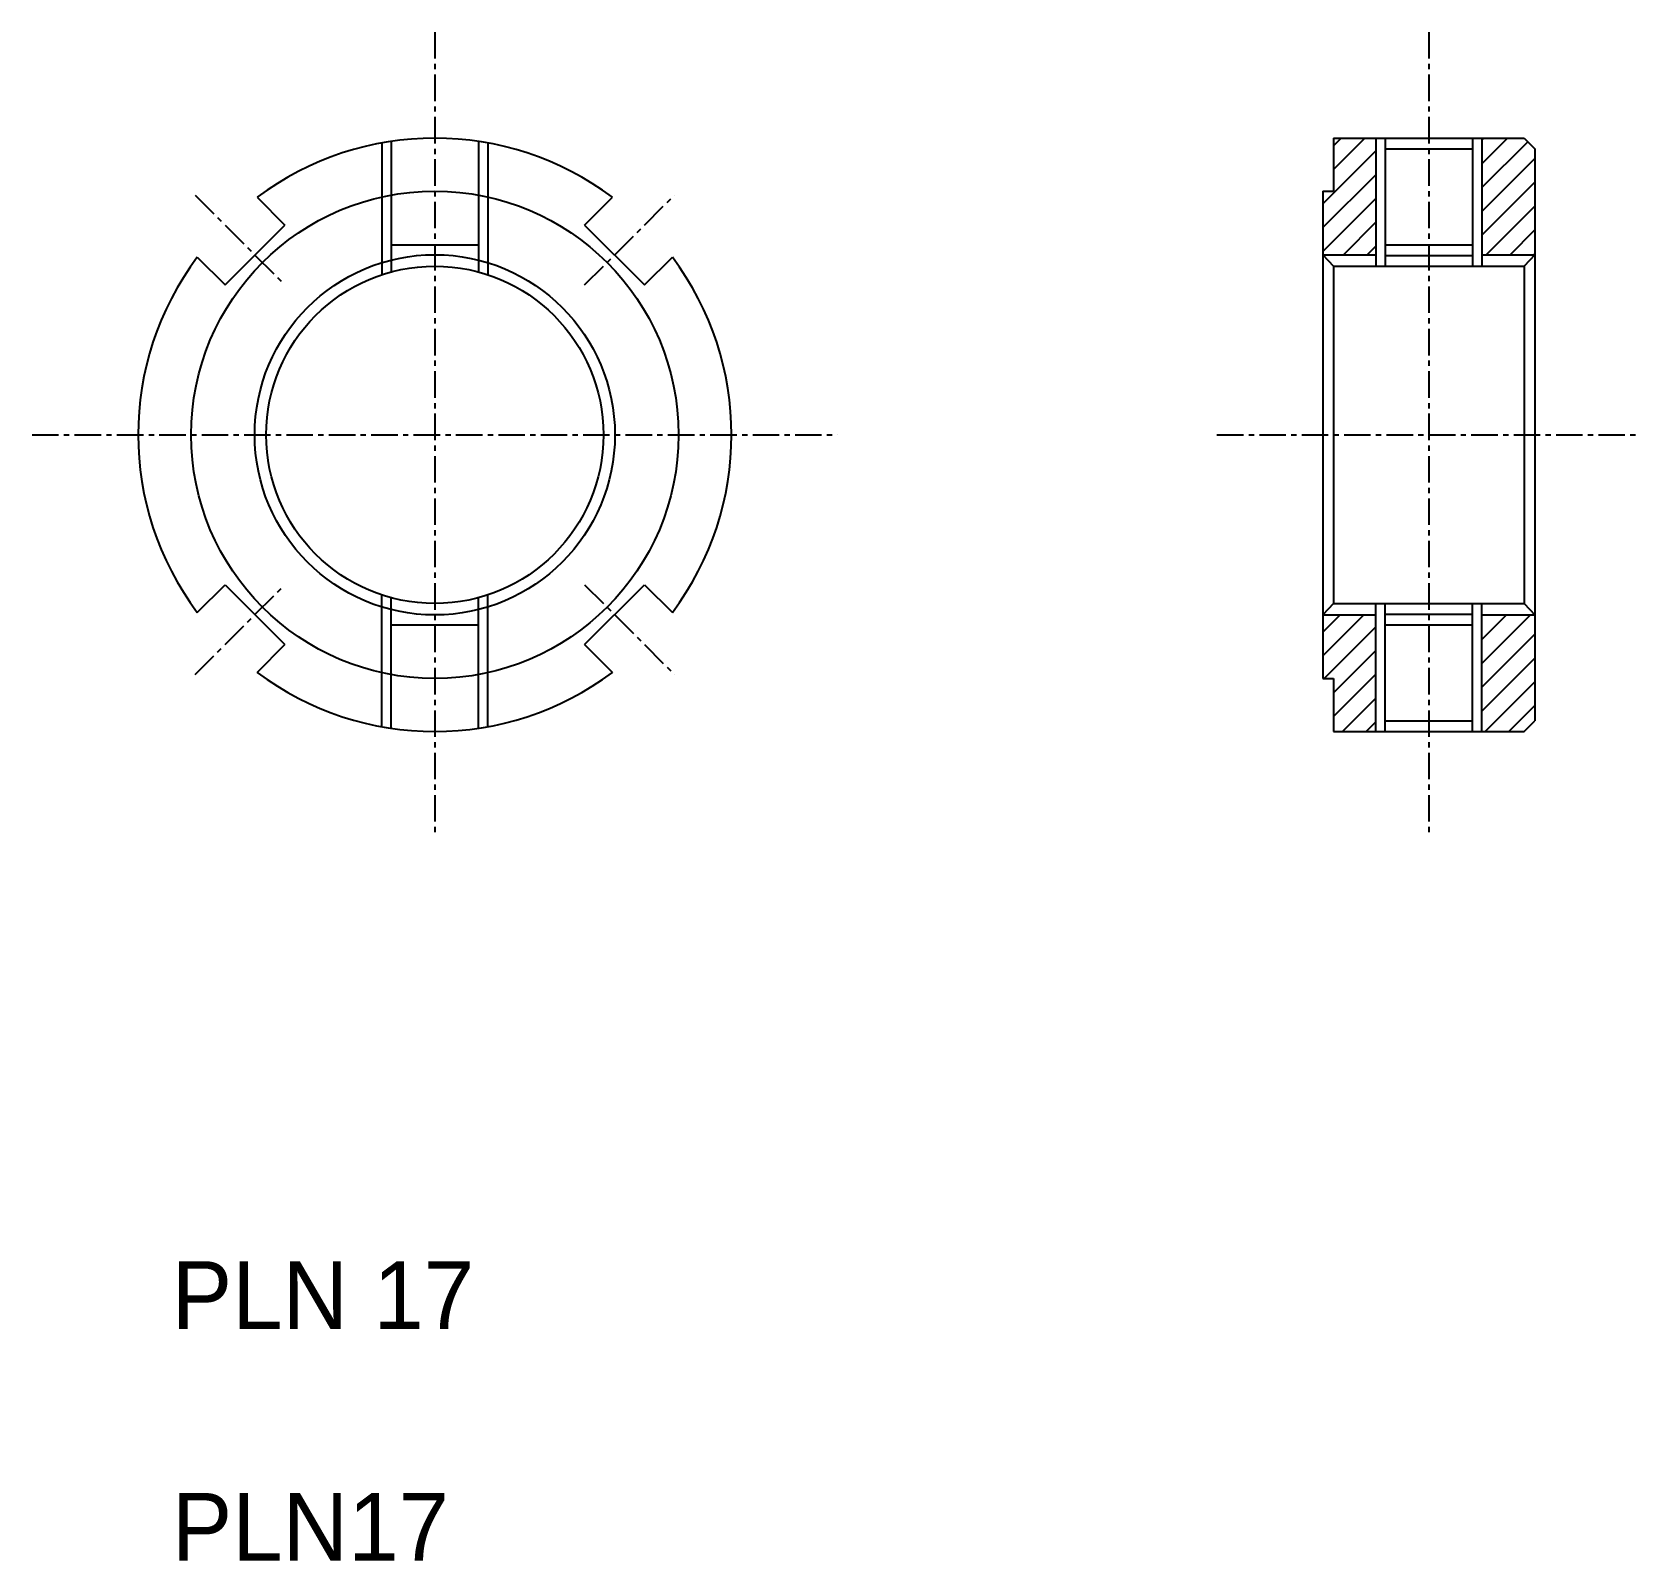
# Model space of a CAD drawing. Extents: x 127.7 to 203.6, y 86.6 to 158.7.
import ezdxf

# ---------------------------------------------------------------- set-up
doc = ezdxf.new("R2010")
doc.units = 0
doc.linetypes.add('CENTER', pattern=[2, 1.25, -0.25, 0.25, -0.25])
doc.linetypes.add('DASHED', pattern=[19.05, 12.7, -6.35])
doc.layers.get('0').update_dxf_attribs({"linetype": 'CONTINUOUS'})
doc.layers.add('CENTER', color=1, linetype='CENTER')

msp = doc.modelspace()

# ---------------------------------------------------------------- linework, layer by layer
at = {"color": 3, "linetype": 'DASHED'}
for p, q in [((144.204, 153.501), (144.204, 147.282)), ((144.642, 153.573), (144.642, 147.412)), ((148.767, 153.573), (148.767, 147.412)), ((149.204, 153.501), (149.204, 147.282)), ((144.642, 148.684), (148.767, 148.684)), ((144.204, 125.951), (144.204, 132.17)), ((149.204, 125.951), (149.204, 132.17)), ((144.642, 125.879), (144.642, 132.039)), ((148.767, 125.879), (148.767, 132.039)), ((144.642, 130.767), (148.767, 130.767))]:
    msp.add_line(p, q, dxfattribs=at)
for p, q in [((189.115, 153.726), (198.115, 153.726)), ((189.115, 153.726), (189.115, 151.226)), ((191.553, 153.726), (191.553, 147.684)), ((195.678, 153.726), (195.678, 147.684)), ((198.115, 153.726), (198.615, 153.226)), ((191.553, 153.226), (195.678, 153.226)), ((198.615, 153.226), (198.615, 126.226)), ((188.615, 151.226), (188.615, 128.226)), ((188.615, 151.226), (189.115, 151.226)), ((138.321, 150.938), (139.633, 149.625)), ((153.775, 149.625), (155.088, 150.938)), ((136.805, 146.797), (139.633, 149.625)), ((153.775, 149.625), (156.604, 146.797)), ((135.492, 148.11), (136.805, 146.797)), ((156.604, 146.797), (157.916, 148.11)), ((188.615, 148.226), (189.115, 147.684)), ((191.553, 148.684), (195.678, 148.684)), ((191.553, 148.184), (195.678, 148.184)), ((198.615, 148.226), (198.115, 147.684)), ((189.115, 147.684), (198.115, 147.684)), ((188.615, 146.226), (188.615, 146.226)), ((188.615, 139.726), (188.615, 139.726)), ((135.492, 131.342), (136.805, 132.655)), ((136.805, 132.655), (139.633, 129.826)), ((153.775, 129.826), (156.604, 132.655)), ((156.604, 132.655), (157.916, 131.342)), ((189.115, 131.767), (188.615, 131.226)), ((189.115, 131.767), (198.115, 131.767)), ((191.553, 125.726), (191.553, 131.767)), ((195.678, 125.726), (195.678, 131.767)), ((198.115, 131.767), (198.615, 131.226)), ((191.553, 131.267), (195.678, 131.267)), ((191.553, 130.767), (195.678, 130.767)), ((138.321, 128.514), (139.633, 129.826)), ((153.775, 129.826), (155.088, 128.514)), ((188.615, 128.226), (189.115, 128.226)), ((189.115, 128.226), (189.115, 125.726)), ((191.553, 126.226), (195.678, 126.226)), ((198.115, 125.726), (198.615, 126.226)), ((189.115, 125.726), (198.115, 125.726))]:
    msp.add_line(p, q)
at = {"color": 3}
for p, q in [((189.115, 153.37), (189.471, 153.726)), ((189.115, 152.247), (190.594, 153.726)), ((191.115, 153.726), (191.115, 147.684)), ((196.115, 153.635), (196.206, 153.726)), ((196.115, 152.512), (197.329, 153.726)), ((196.115, 153.726), (196.115, 147.684)), ((196.115, 151.39), (198.283, 153.558)), ((188.615, 150.625), (191.115, 153.125)), ((196.115, 150.267), (198.615, 152.767)), ((188.615, 149.502), (191.115, 152.002)), ((196.115, 149.145), (198.615, 151.645)), ((188.615, 148.38), (191.115, 150.88)), ((196.319, 148.226), (198.615, 150.522)), ((189.584, 148.226), (191.115, 149.757)), ((197.442, 148.226), (198.615, 149.4)), ((188.615, 148.226), (191.115, 148.226)), ((190.706, 148.226), (191.115, 148.635)), ((196.115, 148.226), (198.615, 148.226)), ((198.564, 148.226), (198.615, 148.277)), ((189.115, 147.684), (189.115, 131.767)), ((198.115, 147.684), (198.115, 131.767)), ((191.115, 125.726), (191.115, 131.767)), ((196.115, 125.726), (196.115, 131.767)), ((188.615, 131.226), (191.115, 131.226)), ((188.615, 130.419), (189.422, 131.226)), ((188.615, 129.297), (190.544, 131.226)), ((188.667, 128.226), (191.115, 130.674)), ((196.115, 131.226), (198.615, 131.226)), ((196.115, 130.062), (197.28, 131.226)), ((196.115, 128.939), (198.402, 131.226)), ((196.115, 131.184), (196.157, 131.226)), ((196.115, 127.816), (198.615, 130.316)), ((189.115, 127.552), (191.115, 129.552)), ((196.115, 126.694), (198.615, 129.194)), ((189.115, 126.429), (191.115, 128.429)), ((196.27, 125.726), (198.615, 128.071)), ((189.535, 125.726), (191.115, 127.307)), ((197.392, 125.726), (198.615, 126.949)), ((190.657, 125.726), (191.115, 126.184))]:
    msp.add_line(p, q, dxfattribs=at)
for radius in [11.5, 7.958]:
    msp.add_circle((146.704, 139.726), radius)
msp.add_circle((146.704, 139.726), 8.5, dxfattribs=at)
for start, end in [(53.21321, 126.78679), (143.21321, 216.78679), (323.21321, 36.78679), (233.21321, 306.78679)]:
    msp.add_arc((146.704, 139.726), 14, start, end)
at = {"layer": 'CENTER', "color": 1, "linetype": 'CENTER'}
for p, q in [((146.704, 158.726), (146.704, 120.726)), ((193.615, 158.726), (193.615, 120.726)), ((135.391, 151.04), (139.633, 146.797)), ((153.775, 146.797), (158.018, 151.04)), ((127.704, 139.726), (165.704, 139.726)), ((183.615, 139.726), (203.615, 139.726)), ((135.391, 128.412), (139.633, 132.655)), ((153.775, 132.655), (158.018, 128.412))]:
    msp.add_line(p, q, dxfattribs=at)

# ---------------------------------------------------------------- texts
for s, p in [('PLN 17', (134.288, 97.531)), ('PLN17', (134.292, 86.595))]:
    msp.add_text(s, height=3.2).set_placement(p)

doc.saveas('drawing.dxf')
